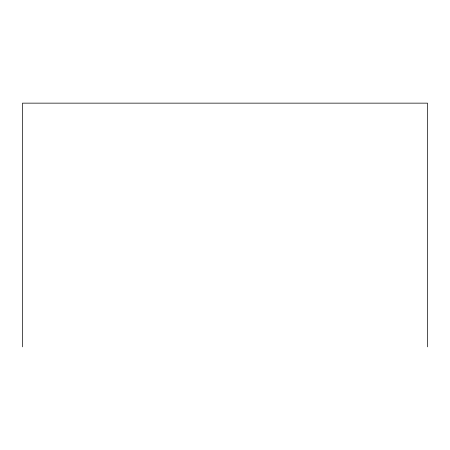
<?xml version="1.0" encoding="UTF-8"?>
<svg xmlns="http://www.w3.org/2000/svg" width="450" height="450" viewBox="0 0 450 450"><rect width="100%" height="100%" fill="white"/><g stroke="black" fill="none" stroke-linecap="round" stroke-linejoin="round"><path stroke-width="0.67" d="M427.5 346.854L427.5 103.146L22.5 103.146L22.5 346.854"/></g></svg>
